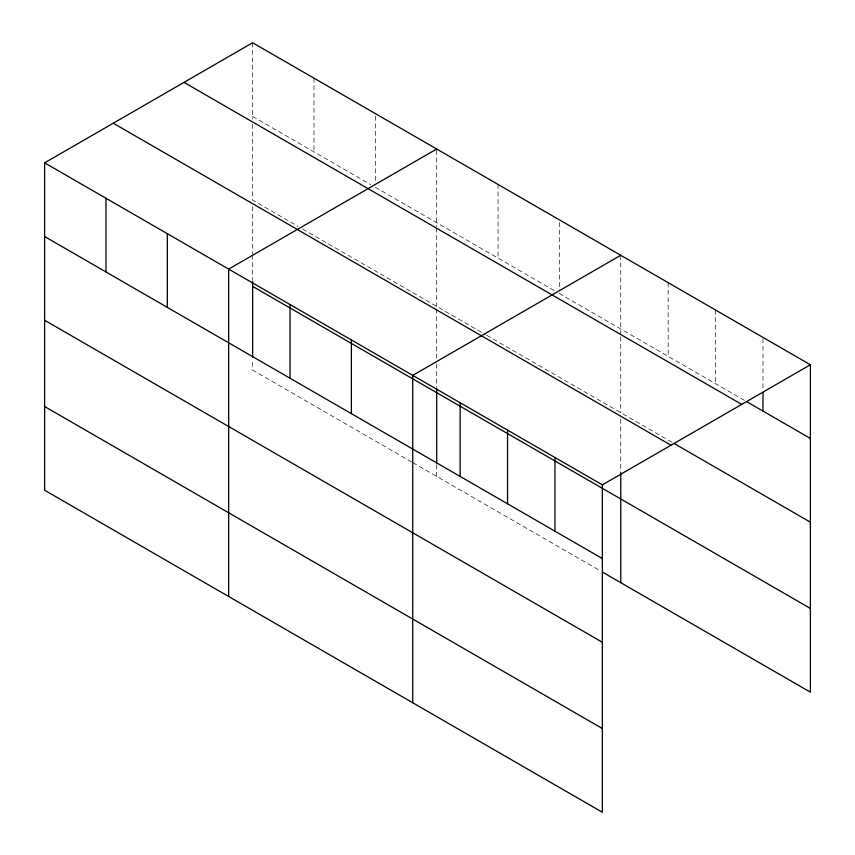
<?xml version="1.0" encoding="UTF-8"?>
<svg xmlns="http://www.w3.org/2000/svg" width="855" height="855" viewBox="0 0 855 855"><rect width="100%" height="100%" fill="white"/><g stroke="black" fill="none" stroke-linecap="round" stroke-linejoin="round"><path stroke-width="0.64" stroke-dasharray="4.28 3.21" d="M252.642 124.285L252.642 200.156L298.085 226.393M252.642 116.44L370.792 184.659M375.345 187.277L554.852 290.924M744.47 400.397L559.394 293.543L559.394 289.599M302.627 229.022L485.544 334.626M486.687 335.288L672.778 442.73M411.693 461.978L252.642 370.14L252.642 359.677M412.837 462.63L600.295 570.862M762.97 338.708L762.97 390.03M715.56 310.023L715.56 383.703M668.161 282.652L668.161 356.332M620.751 255.282L620.751 335.502M620.751 336.817L620.751 412.687M620.751 419.217L620.751 472.804M559.394 222.492L559.394 288.285M498.048 184.434L498.048 258.125M436.691 150.33L436.691 226.628M436.691 227.932L436.691 306.421M436.691 309.04L436.691 358.705M436.691 363.931L436.691 387.454M436.691 464.628L436.691 476.406M375.345 116.227L375.345 182.019M313.988 78.168L313.988 151.859M252.642 42.75L252.642 119.059M252.642 206.696L252.642 253.743M252.642 255.057L252.642 279.884"/><path stroke-width="1.28" d="M44.62 162.845L602.358 484.86L602.358 812.25L44.62 490.236L44.62 162.845L252.642 42.75L810.38 364.764L810.38 692.155L602.572 572.177M436.691 149.016L228.67 269.111L228.67 596.501M620.751 255.282L412.73 375.377L412.73 702.767M602.358 484.86L810.38 364.764M746.789 401.732L810.38 438.444M183.996 82.379L741.734 404.394M673.943 443.392L810.38 522.17M113.266 123.216L671.004 445.231M252.642 286.414L810.38 608.429M44.62 236.536L602.358 558.55M44.62 320.262L602.358 642.265M44.62 406.52L602.358 728.524M762.97 392.659L762.97 411.073M620.751 472.804L620.751 582.672M554.959 457.489L554.959 531.179M507.549 430.118L507.549 503.809M460.14 402.748L460.14 476.438M436.691 388.758L436.691 463.325M351.373 339.959L351.373 413.638M290.027 304.53L290.027 378.22M252.642 281.188L252.642 357.059M167.324 233.693L167.324 307.383M105.967 198.275L105.967 271.954"/></g></svg>
